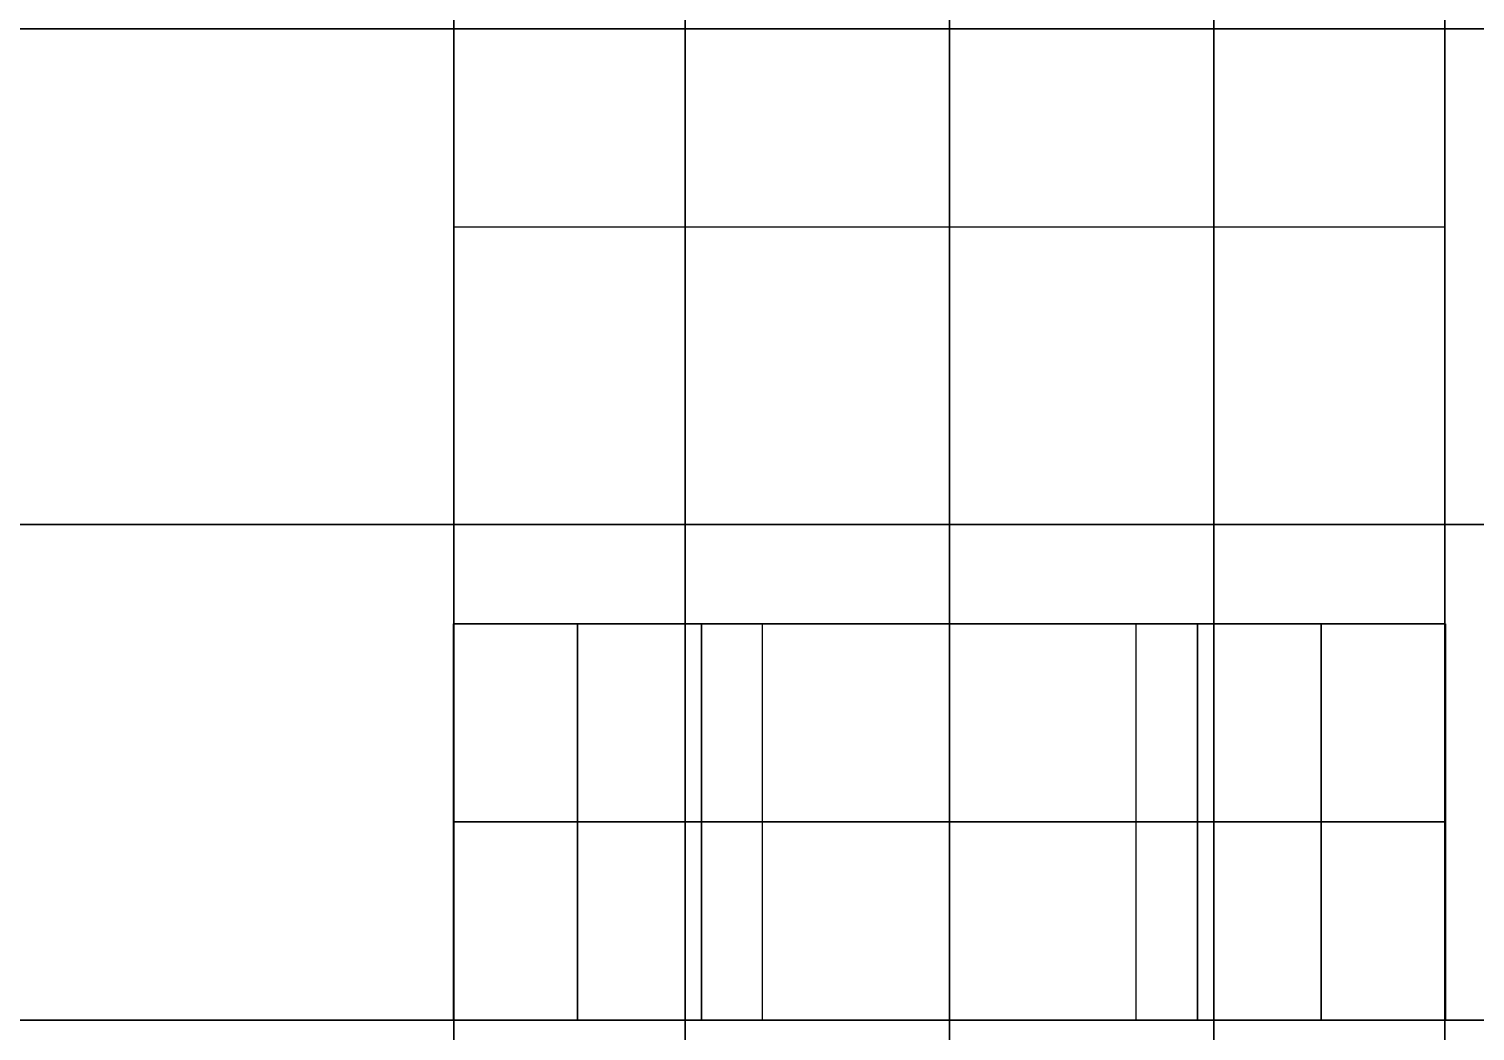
# Model space of a CAD drawing. Header units: millimetres. Extents: x 565 to 905, y -1671 to 168.
# Drawn here: x 721.07 to 742.96, y -1451.16 to -1436 of the extents above; entities that cross this region are included whole.
import ezdxf

# ---------------------------------------------------------------- set-up
doc = ezdxf.new("R2010")
doc.units = ezdxf.units.MM
doc.header["$MEASUREMENT"] = 0
doc.layers.add('V3', color=7, linetype='Continuous', true_color=0x000000)
doc.layers.add('V3 - steel', color=7, linetype='Continuous', true_color=0x191919)

msp = doc.modelspace()

# ---------------------------------------------------------------- linework, layer by layer
at = {"layer": 'V3'}
for p, q in [((731, -1436, 225), (710, -1436, 225)), ((735, -1436, 200), (735, -1436, 221)), ((735, -1436, 229), (735, -1436, 250)), ((760, -1436, 225), (739, -1436, 225)), ((727.494, -1445, 225), (731, -1445, 225)), ((727.494, -1445, 115), (731, -1445, 115)), ((735, -1445, 231.5), (735, -1445, 229)), ((735, -1445, 221), (735, -1445, 218.5)), ((735, -1445, 108.5), (735, -1445, 111)), ((735, -1445, 119), (735, -1445, 121.5)), ((739, -1445, 225), (742.506, -1445, 225)), ((739, -1445, 115), (742.506, -1445, 115)), ((727.494, -1451, 225), (710, -1451, 225)), ((715, -1451, 115), (727.494, -1451, 115)), ((735, -1451, 200), (735, -1451, 218.5)), ((735, -1451, 231.5), (735, -1451, 250)), ((735, -1451, 135), (735, -1451, 121.5)), ((735, -1451, 108.5), (735, -1451, 95)), ((760, -1451, 225), (742.506, -1451, 225)), ((742.506, -1451, 115), (755, -1451, 115))]:
    msp.add_line(p, q, dxfattribs=at)
for points in [[(727.5, -1401, 12.15), (727.5, -1432.082, 12.15), (727.5, -1463.163, 12.15)], [(742.5, -1401, 12.15), (742.5, -1432.082, 12.15), (742.5, -1463.163, 12.15)], [(727.5, -1464, 11.314), (727.5, -1438.157, 37.157), (727.5, -1412.314, 63)], [(735, -1464, 11.314), (735, -1438.157, 37.157), (735, -1412.314, 63)], [(742.5, -1464, 11.314), (742.5, -1438.157, 37.157), (742.5, -1412.314, 63)], [(727.5, -1424, -15), (727.5, -1439, -15), (727.5, -1454, -15)], [(727.5, -1424), (727.5, -1439), (727.5, -1454)], [(727.5, -1424, -15), (727.5, -1439, -15), (727.5, -1454, -15)], [(735, -1424, -15), (735, -1439, -15), (735, -1454, -15)], [(742.5, -1424, -15), (742.5, -1439, -15), (742.5, -1454, -15)], [(742.5, -1454), (742.5, -1439), (742.5, -1424)], [(742.5, -1424, -15), (742.5, -1439, -15), (742.5, -1454, -15)], [(731, -1436, 225), (731, -1440.5, 225), (731, -1445, 225)], [(731, -1445, 115), (731, -1440.5, 115), (731, -1436, 115)], [(735, -1436, 250), (735, -1443.5, 250), (735, -1451, 250)], [(735, -1436, 200), (735, -1443.5, 200), (735, -1451, 200)], [(735, -1436, 229), (735, -1440.5, 229), (735, -1445, 229)], [(735, -1436, 221), (735, -1440.5, 221), (735, -1445, 221)], [(735, -1451, 135), (735, -1443.5, 135), (735, -1436, 135)], [(735, -1451, 95), (735, -1443.5, 95), (735, -1436, 95)], [(735, -1445, 119), (735, -1440.5, 119), (735, -1436, 119)], [(735, -1445, 111), (735, -1440.5, 111), (735, -1436, 111)], [(739, -1436, 225), (739, -1440.5, 225), (739, -1445, 225)], [(739, -1445, 115), (739, -1440.5, 115), (739, -1436, 115)], [(742.5, -1439, -15), (735, -1439, -15), (727.5, -1439, -15)], [(731.247, -1445, 218.5), (729.371, -1445, 221.75), (727.494, -1445, 225)], [(727.494, -1445, 225), (727.494, -1448, 225), (727.494, -1451, 225)], [(727.494, -1445, 225), (729.371, -1445, 228.25), (731.247, -1445, 231.5)], [(731.247, -1445, 121.5), (729.371, -1445, 118.25), (727.494, -1445, 115)], [(727.494, -1445, 115), (727.494, -1448, 115), (727.494, -1451, 115)], [(727.494, -1445, 115), (729.371, -1445, 111.75), (731.247, -1445, 108.5)], [(729.371, -1445, 221.75), (729.371, -1448, 221.75), (729.371, -1451, 221.75)], [(729.371, -1445, 228.25), (729.371, -1448, 228.25), (729.371, -1451, 228.25)], [(729.371, -1445, 118.25), (729.371, -1448, 118.25), (729.371, -1451, 118.25)], [(729.371, -1445, 111.75), (729.371, -1448, 111.75), (729.371, -1451, 111.75)], [(738.753, -1445, 218.5), (735, -1445, 218.5), (731.247, -1445, 218.5)], [(731.247, -1445, 218.5), (731.247, -1448, 218.5), (731.247, -1451, 218.5)], [(731.247, -1445, 231.5), (731.247, -1448, 231.5), (731.247, -1451, 231.5)], [(731.247, -1445, 231.5), (735, -1445, 231.5), (738.753, -1445, 231.5)], [(738.753, -1445, 121.5), (735, -1445, 121.5), (731.247, -1445, 121.5)], [(731.247, -1445, 121.5), (731.247, -1448, 121.5), (731.247, -1451, 121.5)], [(731.247, -1445, 108.5), (731.247, -1448, 108.5), (731.247, -1451, 108.5)], [(731.247, -1445, 108.5), (735, -1445, 108.5), (738.753, -1445, 108.5)], [(735, -1445, 218.5), (735, -1448, 218.5), (735, -1451, 218.5)], [(735, -1445, 231.5), (735, -1448, 231.5), (735, -1451, 231.5)], [(735, -1445, 121.5), (735, -1448, 121.5), (735, -1451, 121.5)], [(735, -1445, 108.5), (735, -1448, 108.5), (735, -1451, 108.5)], [(738.753, -1445, 231.5), (740.629, -1445, 228.25), (742.506, -1445, 225)], [(738.753, -1445, 231.5), (738.753, -1448, 231.5), (738.753, -1451, 231.5)], [(742.506, -1445, 225), (740.629, -1445, 221.75), (738.753, -1445, 218.5)], [(738.753, -1445, 218.5), (738.753, -1448, 218.5), (738.753, -1451, 218.5)], [(738.753, -1445, 108.5), (740.629, -1445, 111.75), (742.506, -1445, 115)], [(738.753, -1445, 108.5), (738.753, -1448, 108.5), (738.753, -1451, 108.5)], [(742.506, -1445, 115), (740.629, -1445, 118.25), (738.753, -1445, 121.5)], [(738.753, -1445, 121.5), (738.753, -1448, 121.5), (738.753, -1451, 121.5)], [(740.629, -1445, 228.25), (740.629, -1448, 228.25), (740.629, -1451, 228.25)], [(740.629, -1445, 221.75), (740.629, -1448, 221.75), (740.629, -1451, 221.75)], [(740.629, -1445, 111.75), (740.629, -1448, 111.75), (740.629, -1451, 111.75)], [(740.629, -1445, 118.25), (740.629, -1448, 118.25), (740.629, -1451, 118.25)], [(742.506, -1445, 225), (742.506, -1448, 225), (742.506, -1451, 225)], [(742.506, -1445, 115), (742.506, -1448, 115), (742.506, -1451, 115)], [(731.247, -1448, 218.5), (729.371, -1448, 221.75), (727.494, -1448, 225)], [(727.494, -1448, 225), (729.371, -1448, 228.25), (731.247, -1448, 231.5)], [(731.247, -1448, 121.5), (729.371, -1448, 118.25), (727.494, -1448, 115)], [(727.494, -1448, 115), (729.371, -1448, 111.75), (731.247, -1448, 108.5)], [(738.753, -1448, 218.5), (735, -1448, 218.5), (731.247, -1448, 218.5)], [(731.247, -1448, 231.5), (735, -1448, 231.5), (738.753, -1448, 231.5)], [(738.753, -1448, 121.5), (735, -1448, 121.5), (731.247, -1448, 121.5)], [(731.247, -1448, 108.5), (735, -1448, 108.5), (738.753, -1448, 108.5)], [(738.753, -1448, 231.5), (740.629, -1448, 228.25), (742.506, -1448, 225)], [(742.506, -1448, 225), (740.629, -1448, 221.75), (738.753, -1448, 218.5)], [(738.753, -1448, 108.5), (740.629, -1448, 111.75), (742.506, -1448, 115)], [(742.506, -1448, 115), (740.629, -1448, 118.25), (738.753, -1448, 121.5)], [(727.5, -1449.235, 26.079), (727.5, -1449.235, 5.539), (727.5, -1449.235, -15)], [(727.5, -1449.235), (727.5, -1449.235, -7.5), (727.5, -1449.235, -15)], [(742.5, -1449.235, -15), (742.5, -1449.235, 5.539), (742.5, -1449.235, 26.079)], [(742.5, -1449.235, -15), (742.5, -1449.235, -7.5), (742.5, -1449.235)], [(731.247, -1451, 218.5), (729.371, -1451, 221.75), (727.494, -1451, 225)], [(727.494, -1451, 225), (729.371, -1451, 228.25), (731.247, -1451, 231.5)], [(731.247, -1451, 121.5), (729.371, -1451, 118.25), (727.494, -1451, 115)], [(727.494, -1451, 115), (729.371, -1451, 111.75), (731.247, -1451, 108.5)], [(738.753, -1451, 218.5), (735, -1451, 218.5), (731.247, -1451, 218.5)], [(731.247, -1451, 231.5), (735, -1451, 231.5), (738.753, -1451, 231.5)], [(738.753, -1451, 121.5), (735, -1451, 121.5), (731.247, -1451, 121.5)], [(731.247, -1451, 108.5), (735, -1451, 108.5), (738.753, -1451, 108.5)], [(738.753, -1451, 231.5), (740.629, -1451, 228.25), (742.506, -1451, 225)], [(742.506, -1451, 225), (740.629, -1451, 221.75), (738.753, -1451, 218.5)], [(738.753, -1451, 108.5), (740.629, -1451, 111.75), (742.506, -1451, 115)], [(742.506, -1451, 115), (740.629, -1451, 118.25), (738.753, -1451, 121.5)]]:
    msp.add_open_spline(points, degree=2, dxfattribs=at)
for points, weights, knots in [([(710, -1436, 225), (710, -1436, 250), (735, -1436, 250), (760, -1436, 250), (760, -1436, 225), (760, -1436, 200), (735, -1436, 200), (710, -1436, 200), (710, -1436, 225)], [1, 0.707106781187, 1, 0.707106781187, 1, 0.707106781187, 1, 0.707106781187, 1], [0, 0, 0, 39.269908, 39.269908, 78.539816, 78.539816, 117.809725, 117.809725, 157.079633, 157.079633, 157.079633]), ([(715.021, -1436, 114.091), (715.889, -1436, 95), (735, -1436, 95), (754.111, -1436, 95), (754.979, -1436, 114.091)], [0.981932673129, 0.716437707153, 1, 0.716437774759, 0.981932546531], [-14.887894, -14.887894, -14.887894, 15.527195, 15.527195, 45.942276, 45.942276, 45.942276]), ([(731, -1436, 225), (731, -1436, 221), (735, -1436, 221), (739, -1436, 221), (739, -1436, 225), (739, -1436, 229), (735, -1436, 229), (731, -1436, 229), (731, -1436, 225)], [0.999999860338, 0.707106851018, 1, 0.707106781187, 1, 0.707106781187, 1, 0.707106851018, 0.999999860338], [-25.132741, -25.132741, -25.132741, -18.849557, -18.849557, -12.566371, -12.566371, -6.283185, -6.283185, 0, 0, 0]), ([(731, -1436, 115), (731, -1436, 119), (735, -1436, 119), (739, -1436, 119), (739, -1436, 115), (739, -1436, 111), (735, -1436, 111), (731, -1436, 111), (731, -1436, 115)], [1, 0.707106781187, 1, 0.707106781187, 1, 0.707106781187, 1, 0.707106851018, 0.999999860338], [0, 0, 0, 6.283186, 6.283186, 12.566371, 12.566371, 18.849557, 18.849557, 25.132741, 25.132741, 25.132741]), ([(710, -1443.5, 225), (710, -1443.5, 250), (735, -1443.5, 250), (760, -1443.5, 250), (760, -1443.5, 225), (760, -1443.5, 200), (735, -1443.5, 200), (710, -1443.5, 200), (710, -1443.5, 225)], [1, 0.707106781187, 1, 0.707106781187, 1, 0.707106781187, 1, 0.707106781187, 1], [0, 0, 0, 39.269908, 39.269908, 78.539816, 78.539816, 117.809725, 117.809725, 157.079633, 157.079633, 157.079633]), ([(715, -1443.5, 115), (715, -1443.5, 135), (735, -1443.5, 135), (755, -1443.5, 135), (755, -1443.5, 115), (755, -1443.5, 95), (735, -1443.5, 95), (715, -1443.5, 95), (715, -1443.5, 115)], [1, 0.707106781187, 1, 0.707106781187, 1, 0.707106781187, 1, 0.707106781187, 1], [-125.663706, -125.663706, -125.663706, -94.24778, -94.24778, -62.831853, -62.831853, -31.415927, -31.415927, 0, 0, 0]), ([(731, -1445, 225), (731, -1445, 229), (735, -1445, 229), (739, -1445, 229), (739, -1445, 225), (739, -1445, 221), (735, -1445, 221), (731, -1445, 221), (731, -1445, 225)], [1, 0.707106781187, 1, 0.707106781187, 1, 0.707106781187, 1, 0.707106781187, 1], [0, 0, 0, 6.283185, 6.283185, 12.566371, 12.566371, 18.849556, 18.849556, 25.132741, 25.132741, 25.132741]), ([(731, -1445, 115), (731, -1445, 111), (735, -1445, 111), (739, -1445, 111), (739, -1445, 115), (739, -1445, 119), (735, -1445, 119), (731, -1445, 119), (731, -1445, 115)], [0.999999860338, 0.707106851018, 1, 0.707106781187, 1, 0.707106781187, 1, 0.707106851018, 0.999999860338], [-25.132741, -25.132741, -25.132741, -18.849557, -18.849557, -12.566371, -12.566371, -6.283185, -6.283185, 0, 0, 0]), ([(710, -1451, 225), (710, -1451, 250), (735, -1451, 250), (760, -1451, 250), (760, -1451, 225), (760, -1451, 200), (735, -1451, 200), (710, -1451, 200), (710, -1451, 225)], [1, 0.707106781187, 1, 0.707106781187, 1, 0.707106781187, 1, 0.707106781187, 1], [0, 0, 0, 39.269908, 39.269908, 78.539816, 78.539816, 117.809725, 117.809725, 157.079633, 157.079633, 157.079633]), ([(715, -1451, 115), (715, -1451, 135), (735, -1451, 135), (755, -1451, 135), (755, -1451, 115), (755, -1451, 95), (735, -1451, 95), (715, -1451, 95), (715, -1451, 115)], [1, 0.707106781187, 1, 0.707106781187, 1, 0.707106781187, 1, 0.707106781187, 1], [-125.663706, -125.663706, -125.663706, -94.24778, -94.24778, -62.831853, -62.831853, -31.415927, -31.415927, 0, 0, 0])]:
    msp.add_rational_spline(points, weights, degree=2, knots=knots, dxfattribs=at)
at = {"layer": 'V3 - steel'}
for p, q in [((727.494, -1445, 225), (731, -1445, 225)), ((727.494, -1445, 115), (731, -1445, 115)), ((735, -1445, 231.5), (735, -1445, 229)), ((735, -1445, 221), (735, -1445, 218.5)), ((735, -1445, 121.5), (735, -1445, 119)), ((735, -1445, 111), (735, -1445, 108.5)), ((739, -1445, 225), (742.506, -1445, 225)), ((739, -1445, 115), (742.506, -1445, 115)), ((727.494, -1451, 225), (731, -1451, 225)), ((727.494, -1451, 115), (731, -1451, 115)), ((735, -1451, 231.5), (735, -1451, 229)), ((735, -1451, 221), (735, -1451, 218.5)), ((735, -1451, 121.5), (735, -1451, 119)), ((735, -1451, 111), (735, -1451, 108.5)), ((739, -1451, 225), (742.506, -1451, 225)), ((739, -1451, 115), (742.506, -1451, 115))]:
    msp.add_line(p, q, dxfattribs=at)
for points in [[(731, -1321, 225), (731, -1386.5, 225), (731, -1452, 225)], [(735, -1321, 221), (735, -1386.5, 221), (735, -1452, 221)], [(735, -1321, 229), (735, -1386.5, 229), (735, -1452, 229)], [(739, -1321, 225), (739, -1386.5, 225), (739, -1452, 225)], [(731, -1581, 115), (731, -1500.5, 115), (731, -1420, 115)], [(735, -1581, 119), (735, -1500.5, 119), (735, -1420, 119)], [(735, -1581, 111), (735, -1500.5, 111), (735, -1420, 111)], [(739, -1581, 115), (739, -1500.5, 115), (739, -1420, 115)], [(727.494, -1451, 225), (727.494, -1448, 225), (727.494, -1445, 225)], [(731.247, -1445, 218.5), (729.371, -1445, 221.75), (727.494, -1445, 225)], [(727.494, -1445, 225), (729.371, -1445, 228.25), (731.247, -1445, 231.5)], [(727.494, -1451, 115), (727.494, -1448, 115), (727.494, -1445, 115)], [(731.247, -1445, 108.5), (729.371, -1445, 111.75), (727.494, -1445, 115)], [(727.494, -1445, 115), (729.371, -1445, 118.25), (731.247, -1445, 121.5)], [(729.371, -1451, 221.75), (729.371, -1448, 221.75), (729.371, -1445, 221.75)], [(729.371, -1451, 228.25), (729.371, -1448, 228.25), (729.371, -1445, 228.25)], [(729.371, -1451, 111.75), (729.371, -1448, 111.75), (729.371, -1445, 111.75)], [(729.371, -1451, 118.25), (729.371, -1448, 118.25), (729.371, -1445, 118.25)], [(731.247, -1451, 218.5), (731.247, -1448, 218.5), (731.247, -1445, 218.5)], [(738.753, -1445, 218.5), (735, -1445, 218.5), (731.247, -1445, 218.5)], [(731.247, -1451, 231.5), (731.247, -1448, 231.5), (731.247, -1445, 231.5)], [(731.247, -1445, 231.5), (735, -1445, 231.5), (738.753, -1445, 231.5)], [(731.247, -1451, 108.5), (731.247, -1448, 108.5), (731.247, -1445, 108.5)], [(738.753, -1445, 108.5), (735, -1445, 108.5), (731.247, -1445, 108.5)], [(731.247, -1451, 121.5), (731.247, -1448, 121.5), (731.247, -1445, 121.5)], [(731.247, -1445, 121.5), (735, -1445, 121.5), (738.753, -1445, 121.5)], [(732.172, -1451, 222.172), (732.172, -1448, 222.172), (732.172, -1445, 222.172)], [(732.172, -1451, 227.828), (732.172, -1448, 227.828), (732.172, -1445, 227.828)], [(732.172, -1451, 112.172), (732.172, -1448, 112.172), (732.172, -1445, 112.172)], [(732.172, -1451, 117.828), (732.172, -1448, 117.828), (732.172, -1445, 117.828)], [(735, -1451, 218.5), (735, -1448, 218.5), (735, -1445, 218.5)], [(735, -1451, 231.5), (735, -1448, 231.5), (735, -1445, 231.5)], [(735, -1451, 108.5), (735, -1448, 108.5), (735, -1445, 108.5)], [(735, -1451, 121.5), (735, -1448, 121.5), (735, -1445, 121.5)], [(737.828, -1451, 227.828), (737.828, -1448, 227.828), (737.828, -1445, 227.828)], [(737.828, -1451, 222.172), (737.828, -1448, 222.172), (737.828, -1445, 222.172)], [(737.828, -1451, 117.828), (737.828, -1448, 117.828), (737.828, -1445, 117.828)], [(737.828, -1451, 112.172), (737.828, -1448, 112.172), (737.828, -1445, 112.172)], [(738.753, -1445, 231.5), (740.629, -1445, 228.25), (742.506, -1445, 225)], [(738.753, -1451, 231.5), (738.753, -1448, 231.5), (738.753, -1445, 231.5)], [(738.753, -1451, 218.5), (738.753, -1448, 218.5), (738.753, -1445, 218.5)], [(742.506, -1445, 225), (740.629, -1445, 221.75), (738.753, -1445, 218.5)], [(738.753, -1445, 121.5), (740.629, -1445, 118.25), (742.506, -1445, 115)], [(738.753, -1451, 121.5), (738.753, -1448, 121.5), (738.753, -1445, 121.5)], [(738.753, -1451, 108.5), (738.753, -1448, 108.5), (738.753, -1445, 108.5)], [(742.506, -1445, 115), (740.629, -1445, 111.75), (738.753, -1445, 108.5)], [(740.629, -1451, 228.25), (740.629, -1448, 228.25), (740.629, -1445, 228.25)], [(740.629, -1451, 221.75), (740.629, -1448, 221.75), (740.629, -1445, 221.75)], [(740.629, -1451, 118.25), (740.629, -1448, 118.25), (740.629, -1445, 118.25)], [(740.629, -1451, 111.75), (740.629, -1448, 111.75), (740.629, -1445, 111.75)], [(742.506, -1451, 225), (742.506, -1448, 225), (742.506, -1445, 225)], [(742.506, -1451, 115), (742.506, -1448, 115), (742.506, -1445, 115)], [(731.247, -1448, 218.5), (729.371, -1448, 221.75), (727.494, -1448, 225)], [(727.494, -1448, 225), (729.371, -1448, 228.25), (731.247, -1448, 231.5)], [(731.247, -1448, 108.5), (729.371, -1448, 111.75), (727.494, -1448, 115)], [(727.494, -1448, 115), (729.371, -1448, 118.25), (731.247, -1448, 121.5)], [(738.753, -1448, 218.5), (735, -1448, 218.5), (731.247, -1448, 218.5)], [(731.247, -1448, 231.5), (735, -1448, 231.5), (738.753, -1448, 231.5)], [(738.753, -1448, 108.5), (735, -1448, 108.5), (731.247, -1448, 108.5)], [(731.247, -1448, 121.5), (735, -1448, 121.5), (738.753, -1448, 121.5)], [(738.753, -1448, 231.5), (740.629, -1448, 228.25), (742.506, -1448, 225)], [(742.506, -1448, 225), (740.629, -1448, 221.75), (738.753, -1448, 218.5)], [(738.753, -1448, 121.5), (740.629, -1448, 118.25), (742.506, -1448, 115)], [(742.506, -1448, 115), (740.629, -1448, 111.75), (738.753, -1448, 108.5)], [(731.247, -1451, 218.5), (729.371, -1451, 221.75), (727.494, -1451, 225)], [(727.494, -1451, 225), (729.371, -1451, 228.25), (731.247, -1451, 231.5)], [(731.247, -1451, 108.5), (729.371, -1451, 111.75), (727.494, -1451, 115)], [(727.494, -1451, 115), (729.371, -1451, 118.25), (731.247, -1451, 121.5)], [(738.753, -1451, 218.5), (735, -1451, 218.5), (731.247, -1451, 218.5)], [(731.247, -1451, 231.5), (735, -1451, 231.5), (738.753, -1451, 231.5)], [(738.753, -1451, 108.5), (735, -1451, 108.5), (731.247, -1451, 108.5)], [(731.247, -1451, 121.5), (735, -1451, 121.5), (738.753, -1451, 121.5)], [(738.753, -1451, 231.5), (740.629, -1451, 228.25), (742.506, -1451, 225)], [(742.506, -1451, 225), (740.629, -1451, 221.75), (738.753, -1451, 218.5)], [(738.753, -1451, 121.5), (740.629, -1451, 118.25), (742.506, -1451, 115)], [(742.506, -1451, 115), (740.629, -1451, 111.75), (738.753, -1451, 108.5)]]:
    msp.add_open_spline(points, degree=2, dxfattribs=at)
for points in [[(737.828, -1445, 227.828), (735, -1445, 230.657), (732.172, -1445, 227.828), (729.343, -1445, 225), (732.172, -1445, 222.172), (735, -1445, 219.343), (737.828, -1445, 222.172), (740.657, -1445, 225), (737.828, -1445, 227.828)], [(737.828, -1445, 117.828), (735, -1445, 120.657), (732.172, -1445, 117.828), (729.343, -1445, 115), (732.172, -1445, 112.172), (735, -1445, 109.343), (737.828, -1445, 112.172), (740.657, -1445, 115), (737.828, -1445, 117.828)], [(737.828, -1451, 227.828), (735, -1451, 230.657), (732.172, -1451, 227.828), (729.343, -1451, 225), (732.172, -1451, 222.172), (735, -1451, 219.343), (737.828, -1451, 222.172), (740.657, -1451, 225), (737.828, -1451, 227.828)], [(737.828, -1451, 117.828), (735, -1451, 120.657), (732.172, -1451, 117.828), (729.343, -1451, 115), (732.172, -1451, 112.172), (735, -1451, 109.343), (737.828, -1451, 112.172), (740.657, -1451, 115), (737.828, -1451, 117.828)]]:
    msp.add_rational_spline(points, [1, 0.707106781187, 1, 0.707106781187, 1, 0.707106781187, 1, 0.707106781187, 1], degree=2, knots=[-25.132741, -25.132741, -25.132741, -18.849556, -18.849556, -12.566371, -12.566371, -6.283185, -6.283185, 0, 0, 0], dxfattribs=at)

doc.saveas('drawing.dxf')
